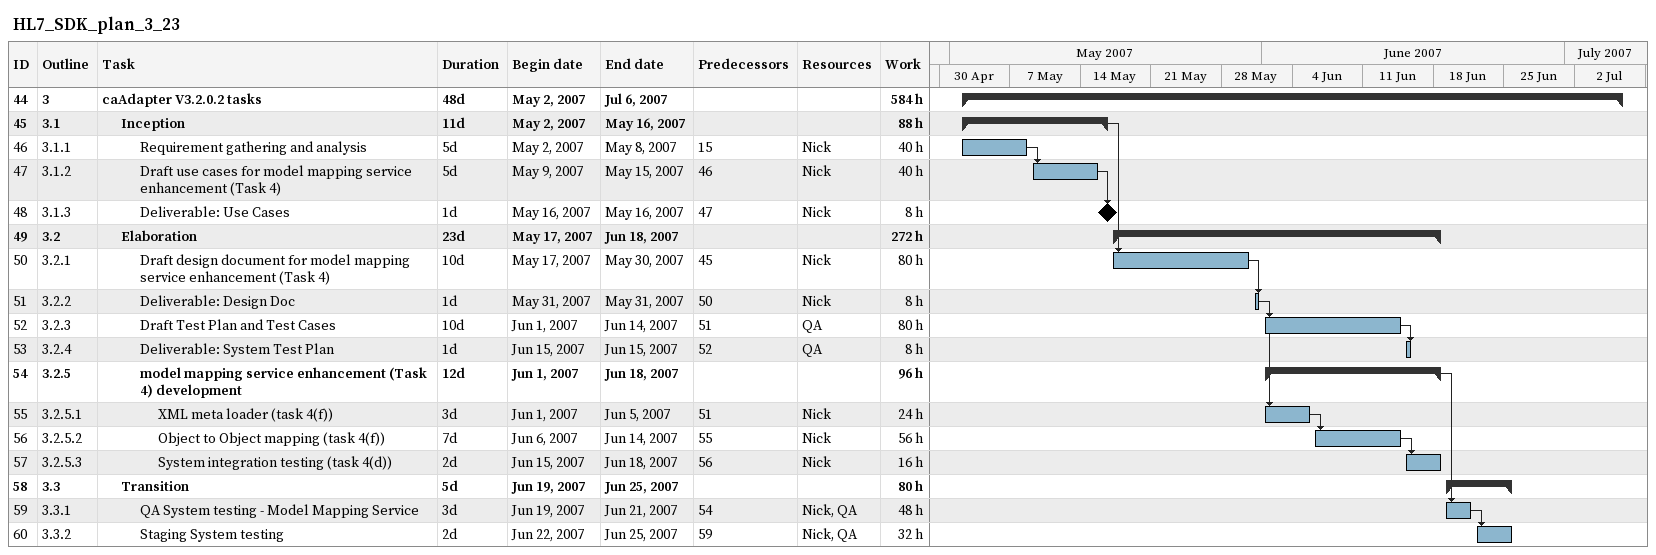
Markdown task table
HL7_SDK_plan_3_23

| ID | WBS | Task | Duration | Start | Finish | Predecessors | Resources | Work (h) |
|---|---|---|---|---|---|---|---|---|
| 44 | 3 | **caAdapter V3.2.0.2 tasks** | 48d | 2007-05-02 | 2007-07-06 |  |  | 584 |
| 45 | 3.1 | **Inception** | 11d | 2007-05-02 | 2007-05-16 |  |  | 88 |
| 46 | 3.1.1 | Requirement gathering and analysis | 5d | 2007-05-02 | 2007-05-08 | 15 | Nick | 40 |
| 47 | 3.1.2 | Draft use cases for model mapping service enhancement (Task 4) | 5d | 2007-05-09 | 2007-05-15 | 46 | Nick | 40 |
| 48 | 3.1.3 | Deliverable: Use Cases | 1d | 2007-05-16 | 2007-05-16 | 47 | Nick | 8 |
| 49 | 3.2 | **Elaboration** | 23d | 2007-05-17 | 2007-06-18 |  |  | 272 |
| 50 | 3.2.1 | Draft design document for model mapping service enhancement (Task 4) | 10d | 2007-05-17 | 2007-05-30 | 45 | Nick | 80 |
| 51 | 3.2.2 | Deliverable: Design Doc | 1d | 2007-05-31 | 2007-05-31 | 50 | Nick | 8 |
| 52 | 3.2.3 | Draft Test Plan and Test Cases | 10d | 2007-06-01 | 2007-06-14 | 51 | QA | 80 |
| 53 | 3.2.4 | Deliverable: System Test Plan | 1d | 2007-06-15 | 2007-06-15 | 52 | QA | 8 |
| 54 | 3.2.5 | **model mapping service enhancement (Task 4) development** | 12d | 2007-06-01 | 2007-06-18 |  |  | 96 |
| 55 | 3.2.5.1 | XML meta loader (task 4(f)) | 3d | 2007-06-01 | 2007-06-05 | 51 | Nick | 24 |
| 56 | 3.2.5.2 | Object to Object mapping (task 4(f)) | 7d | 2007-06-06 | 2007-06-14 | 55 | Nick | 56 |
| 57 | 3.2.5.3 | System integration testing (task 4(d)) | 2d | 2007-06-15 | 2007-06-18 | 56 | Nick | 16 |
| 58 | 3.3 | **Transition** | 5d | 2007-06-19 | 2007-06-25 |  |  | 80 |
| 59 | 3.3.1 | QA System testing - Model Mapping Service | 3d | 2007-06-19 | 2007-06-21 | 54 | Nick, QA | 48 |
| 60 | 3.3.2 | Staging System testing | 2d | 2007-06-22 | 2007-06-25 | 59 | Nick, QA | 32 |
